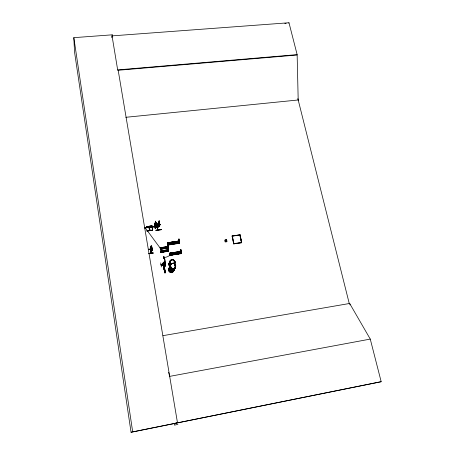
<?xml version="1.0" encoding="UTF-8"?>
<svg xmlns="http://www.w3.org/2000/svg" width="455" height="455" viewBox="0 0 455 455"><rect width="100%" height="100%" fill="white"/><g stroke="black" fill="none" stroke-linecap="round" stroke-linejoin="round"><path stroke-width="0.68" d="M149.03 253.782L153.233 253.145L149.012 253.543M181.164 252.235L181.079 251.746L180.954 252.701L180.897 252.024M178.616 242.043L179.139 241.992L179.463 241.343M149.001 253.628L153.21 252.883L148.99 253.583M151.117 246.963L151.805 251.012M167.628 245.359L167.417 247.776C168.248 247.224 167.804 246.923 168.088 245.78M151.896 250.244L151.981 249.846L151.896 250.244C150.508 259.066 149.496 245.711 151.401 246.559L150.383 249.658L150.451 249.186M167.662 247.105L167.958 246.826L160.24 248.032L160.183 247.73L167.77 246.519L166.991 246.843M168.088 250.273L168.555 250.256L168.492 248.367L168.515 249.994M168.464 250.159L160.786 251.183L168.384 250.182L168.248 249.721L168.549 251.274L161.024 252.44L160.734 250.881L168.327 249.664L167.565 249.778L167.764 251.126M165.358 264.565L161.172 265.117L165.375 264.48M156.145 223.479L155.94 225.635L155.519 224.076L155.718 222.29L155.872 222.813C154.865 218.821 157.003 226.317 155.968 226.675L155.201 223.587L155.593 221.579M155.735 226.681L155.286 222.711M111.811 37.737L112.044 35.877L288.982 22.75L297.138 54.628L298.19 99.975M112.163 36.19L112.22 34.825L73.824 37.663L74.546 52.08L131.051 432.25L381.176 381.705L370.268 339.094L169.681 376.376L168.646 372.298M167.696 247.201L167.838 246.877M178.65 242.066L178.542 241.906M178.764 239.421L178.946 238.972M168.083 244.733L168.009 244.346L179.378 242.93L168.123 244.892L167.764 242.799L168.14 245.052L179.315 243.328L179.048 241.702M179.333 241.81L179.139 241.793M112.044 35.877L117.737 70.303L296.933 55.027M180.703 252.309L180.959 251.99M181.096 252.076C181.608 252.536 180.993 246.24 180.169 251.763L180.425 253.105L181.118 251.968L180.339 253.122L180.078 251.774C180.504 246.803 181.863 251.467 180.971 252.229M164.829 270.697L164.278 267.449L164.397 269.07C163.305 264.446 165.256 275.087 164.505 269.678L164.795 270.759M179.082 241.679L179.077 242.413L179.196 241.446M163.663 262.734L163.038 264.833L163.692 262.643M226.254 241.497L226.402 240.047L225.498 240.246L225.151 240.849L225.526 241.474L226.254 241.497L226.465 240.149M167.929 247.179L168.094 246.07M167.958 247.219L167.98 247.281M168.566 250.131L168.248 249.715M174.851 253.571L174.845 253.196M173.002 243.26L172.837 242.703L172.257 242.748M163.692 251.097L164.244 250.938M164.056 251.427L164.249 250.915M163.772 247.986L163.22 248.151M174.72 261.915L174.077 261.762L173.969 262.239M174.583 262.171L174.299 261.83M174.731 262.012L174.419 262.478M175.283 265.646L174.862 265.811L174.765 265.453M174.845 265.714L174.993 265.271M169.937 262.671L170.324 262.876M170.409 262.723L169.965 262.717M170.813 265.993C170.71 266.812 170.585 265.765 170.989 266.363M162.992 264.486L163.044 264.77L163.715 263.018M164.09 262.996L163.385 264.764M146.425 226.607L151.959 226.277L146.379 226.812L151.981 225.816L146.464 226.829M146.459 226.817L151.959 226.26M147.09 231.004L147.101 230.6L152.579 230.071L151.868 225.834L152.641 230.258L147.09 231.026L152.641 230.258M147.09 231.026L147.101 230.6M149.24 227.392L154.126 226.647M225.526 241.474L226.283 240.047M149.376 228.444L149.507 226.664L149.217 228.916L149.74 226.636L149.217 228.916M149.143 228.473L149.53 226.681M155.434 227.875C154.802 228.535 155.729 227.363 155.428 228.598L154.586 224.349M154.768 225.003L155.638 221.21L154.529 224.639L154.814 224.321M155.638 221.21L154.814 225.043M154.939 226.493L154.387 226.96L154.854 226.897L154.922 226.203L144.65 227.625M154.996 225.14L160.513 224.389L155.018 225.43L160.53 224.679L160.513 224.389M148.279 249.516L152.476 248.885M154.825 226.459L154.837 226.516M156.281 224.776L155.235 228.586L156.281 224.776L155.405 228.564L154.507 224.633M156.048 224.196L155.826 224.975L155.832 222.956L156.173 225.197M155.201 228.626L155.201 227.904M155.923 226.681L156.275 225.521M157.038 225.151L157.902 229.94M150.457 249.232C152.198 238.738 150.292 255.033 152.141 249.966M155.877 230.219L161.434 229.667L155.894 230.509L155.877 230.219L161.383 229.536M168.276 248.419L167.975 250.921L168.504 250.324M150.383 249.658L151.418 245.996M156.969 227.779L156.958 227.187L156.969 227.779L157.828 227.659L157.822 227.068L157.857 227.432M158.05 223.405L158.994 223.064L158.994 223.678L158.118 223.797L158.05 223.405L159.352 223.337L158.118 223.797M156.935 227.415L158.147 223.217M158.204 223.553L156.992 227.745L156.958 227.187M158.613 222.563L159.199 220.834L159.91 224.884C159.244 229.957 158.039 221.921 159.199 220.834M151.265 248.726L151.805 246.781L152.055 248.134L151.492 249.983M159.017 223.382L157.8 227.636L158.994 223.064M151.942 248.515L151.76 246.786M151.833 249.869L150.912 252.912L151.981 249.846M151.026 253.156L152.089 249.971M150.52 249.158L151.157 253.207L150.406 249.585M159.318 226.584L159.819 224.895L159.113 220.846M179.139 241.611L178.468 242.822L178.206 241.491L179.014 239.011L179.242 241.832M168.714 244.289L178.553 242.811L178.292 241.48L178.775 239.717M167.793 246.621L160.228 247.782L160.478 249.289M167.821 247.059L167.69 246.582L167.975 247.992L160.444 249.112L167.98 247.992L160.393 248.817L167.901 247.651L167.992 248.129L160.478 249.283L160.399 248.851M160.985 247.691L161.241 249.01M161.497 247.611L161.752 248.93M160.808 251.24L160.774 250.932L168.35 249.767M225.896 241.582L226.448 240.206L226.516 241.241M162.259 247.492L162.515 248.817M161.531 250.841L161.792 252.167M162.935 247.389L163.197 248.709M162.043 250.762L162.304 252.087M163.698 247.275L163.959 248.595M162.805 250.642L163.066 251.968M164.249 250.421L164.511 251.746M167.662 245.262L167.975 245.256M168.885 242.669L169.277 244.636M161.064 264.639L165.284 263.98L161.059 264.622M167.264 247.981L167.013 246.638M167.901 246.872L167.855 247.179L160.268 248.202L160.211 247.821M169.641 242.549L170.039 244.517M161.44 266.96L160.695 262.865M168.316 248.663L168.265 248.515M164.175 269.963L162.998 263.155L164.141 270.054M163.345 262.717L163.527 262.188L164.989 270.429L164.073 265.504L163.709 266.311L163.902 267.785L164.073 265.504M170.779 242.379L171.177 244.341M163.328 262.234L163.123 263.24M163.516 262.199L163.174 263.638M168.327 249.664L168.532 251.137L161.013 252.337L160.939 251.979L161.024 252.428M163.51 262.592L163.049 263.439M163.834 262.478L164.033 262.922M168.452 250.642L168.458 250.017M163.863 263.252L163.419 264.423M163.681 263.115C164.602 263.314 164.05 261.955 163.385 262.728M164.664 262.12L164.96 263.126L164.841 261.938M172.923 242.054L173.321 244.017M180.078 251.518L169.561 253.207L180.732 251.291M164.403 268.211L164.721 271.078L163.356 262.205M180.942 252.036L181.192 253.623L169.971 255.38L169.522 253.048L169.647 253.736M165.665 266.34L164.972 262.182L165.728 266.323M165.029 271.026L164.994 272.966L164.75 271.538L164.664 271.811L164.983 270.424M172.638 252.644L173.008 254.709L172.638 252.644A24.888 17.011 73.6 0 1 164.403 257.519L163.584 257.82M177.825 241.423L177.859 241.105L178.15 243.112M164.994 272.966L165.165 272.596M173.634 252.525L174.037 254.516M179.691 251.7C179.862 251.251 179.543 254.931 181.226 253.077L169.84 254.709L169.954 255.227L181.175 253.463L181.226 253.077M180.988 252.127L180.976 251.763L180.954 252.701M288.788 23.171L288.982 22.75M174.868 253.543L174.157 253.748M172.189 242.805L172.297 243.465L173.014 243.232M174.123 261.875L174.248 262.33L174.646 262M170.13 262.472L170.193 262.808M178.553 242.811L179.225 241.599M225.123 241.855C223.394 236.754 230.258 242.418 225.208 241.901M232.095 236.008L240.081 234.808L241.685 242.731L233.722 243.891L232.095 236.008L240.081 234.808M233.722 243.891L232.141 235.946M233.898 243.641L232.408 236.134L239.904 235.059L241.469 242.481L233.944 243.579M239.904 235.059L241.469 242.481M226.402 240.047L226.601 240.888M163.254 247.725L163.169 248.1M174.646 265.64L175.351 265.805M175.294 265.913L175.311 265.441M225.259 241.207L226.249 240.2M162.97 263.178L164.585 271.442L163.226 263.917M225.151 240.849L226.232 240.143M225.242 240.496L226.243 240.086M370.268 339.094L349.696 303.519L349.275 303.587L297.849 98.61M131.051 432.25L381.176 381.705M164.21 257.746L164.403 257.519M174.208 252.997L174.834 253.225M174.851 265.214L175.448 265.635M174.913 265.362L175.283 265.555M175.198 265.93L174.896 265.936M170.073 262.489L170.386 262.609M225.498 240.246L226.345 240.03M174.032 423.599L177.541 422.672M177.933 424.316L174.504 425.152L174.231 423.56M162.998 335.659L349.685 303.462L350.043 304.896M181.096 253.071L181.181 253.424L169.948 255.187L181.141 253.355M160.962 252.059L168.458 250.796L168.538 251.137M160.968 252.076L168.56 250.904L160.996 252.269M160.979 252.178L168.583 251.012M180.078 251.672L169.573 253.338M170.306 253.384L180.169 251.763M169.596 253.441L180.157 251.911M169.635 253.6L180.152 251.951M170.352 253.64L180.157 252.064M169.846 254.726L180.351 253.02M169.874 254.794L181.107 253.031M179.702 253.401L169.891 254.971M181.255 253.23L169.96 255.187M167.918 245.217L168.026 245.791M167.576 245.717L167.474 247.765M160.234 247.998L167.724 246.769M152.101 249.431C152.158 250.756 151.919 247.844 151.543 246.673L151.373 248.35L151.811 249.983L151.93 248.481M167.872 246.98L160.262 248.072M160.416 248.908L168.003 247.759M168.191 248.862L168.327 248.51M160.78 251.149L168.282 249.897M160.757 250.972L160.814 251.342L168.43 250.142L168.031 250.91L167.861 250.011M167.69 242.731L178.855 241.019L167.69 242.743L167.753 243.05L178.292 241.48M178.906 241.133L167.696 242.765M178.906 241.286L167.747 243.038M178.235 241.514L167.815 243.391M178.286 241.628L167.798 243.237M168.515 243.283L178.286 241.787M168.521 243.323L178.297 241.832M168.703 244.238L178.479 242.737M168.754 244.506L178.531 243.004M168.06 244.654L179.378 242.93M164.892 271.265L163.464 262.296M165.131 272.636L164.938 271.254M151.401 246.559L151.185 246.206M152.442 248.669L148.245 249.3M161.036 264.469L165.233 263.843M163.669 263.03L164.164 263.013M233.768 243.829L241.73 242.669M156.901 227.392L157.766 227.273M157.026 227.574L157.891 227.454M155.371 228.08L154.837 224.975M146.43 226.63L151.976 225.873M156.241 225.566L156.201 224.992M154.899 226.271L154.33 226.63M144.599 227.813L154.962 226.425M144.639 228.035L154.95 226.55M149.274 227.602L154.865 226.772M155.462 221.232L155.707 221.602M125.847 117.293L298.577 99.941M117.76 69.899L297.138 54.628M284.813 23.444L286.138 23.353M163.481 247.656L163.271 248.225M172.661 243.516L172.308 243.431M174.965 265.202L175.255 265.271M225.862 240.16L226.351 240.257M175.209 265.322L175.26 265.493A2.758 2.673 21.2 0 1 173.895 268.985A2.758 2.673 21.2 0 1 170.25 267.603A2.758 2.673 21.2 0 1 171.586 264.065M145.145 227.767L163.055 251.99M173.958 253.333L174.055 253.697M174.583 261.864L174.515 262.41L173.969 262.12M179.003 241.98L179.077 242.413M178.929 239.029L179.372 241.065M168.117 244.853L179.298 243.169L179.225 242.782M155.547 221.585L155.718 221.932M151.367 245.95L151.538 246.32M164.539 271.419L164.716 271.806M164.465 268.04L164.21 267.119L165.04 272.96M167.94 245.342L168.014 245.672M167.929 247.742L167.992 248.123M168.487 250.887L168.543 251.268M167.793 247.145L167.832 247.509M164.022 265.51L164.3 266.784M240.035 234.877L241.685 242.731M151.663 247.344L152.061 249.448M151.458 248.049L151.686 249.312M158.926 223.286L158.994 223.678M159.051 224.56L159.404 226.573M158.112 223.183L158.181 223.576M164.727 261.961L164.977 263.326A3.071 0.409 81.9 0 0 164.755 259.612A3.071 0.409 81.9 0 0 163.948 257.433L164.05 258.019L163.755 256.33L163.857 256.91A3.68 0.489 81.9 0 1 164.824 259.515A3.68 0.489 81.9 0 1 165.091 263.968L165.193 264.548L164.875 262.74M155.985 222.33L156.048 224.087L155.934 222.341M151.981 225.816L152.698 230.054M112.22 34.825L112.453 36.212M118.181 70.263L177.473 422.689M73.824 37.663L132.661 431.704M165.387 264.73L161.184 265.345M226.448 240.092L226.499 240.536M170.835 264.463A2.673 2.588 20.5 0 1 170.193 260.834A2.673 2.588 20.5 0 1 173.895 260.283A2.673 2.588 20.5 0 1 174.544 263.911A2.684 2.593 20.5 0 0 173.901 260.271A2.684 2.593 20.5 0 0 170.181 260.829A2.684 2.593 20.5 0 0 170.83 264.474A2.696 2.605 20.5 0 1 170.193 260.783A2.696 2.605 20.5 0 1 173.929 260.226A2.696 2.605 20.5 0 1 174.583 263.883A2.673 2.588 20.5 0 0 174.771 263.246M171.478 264.742A2.69 2.605 20.5 0 1 169.971 261.147A2.69 2.605 20.5 0 1 173.736 260.072A2.69 2.605 20.5 0 1 174.589 263.854M170.585 265.055A2.673 2.588 20.5 0 1 170.409 260.931M170.358 261.062A2.673 2.588 20.5 0 0 170.528 265.185A2.713 2.628 20.5 0 1 170.346 260.982M174.709 263.377A2.673 2.588 20.5 0 1 174.561 264.036M174.771 263.337A2.713 2.628 20.5 0 1 174.618 264.002M170.215 265.902A2.702 2.622 20.4 0 1 170.039 261.727A2.662 2.576 20.4 0 0 170.255 265.822M170.204 265.953A2.662 2.576 20.4 0 1 170.033 261.841M169.317 262.939A2.645 2.565 20.3 0 0 169.954 266.539A2.639 2.559 20.3 0 1 169.323 262.939M175.021 266.977A2.707 2.628 21.1 0 1 171.774 269.94A2.707 2.628 21.1 0 1 170.164 265.817M175.078 266.926A2.747 2.662 21.1 0 1 173.315 269.866A2.747 2.662 21.1 0 1 170.011 268.621A2.747 2.662 21.1 0 1 170.636 265.248M174.771 268.262A2.69 2.611 21 0 1 170.858 270.276A2.69 2.611 21 0 1 170.386 265.93M174.828 264.884A2.758 2.673 21.2 0 1 174.293 268.797A2.758 2.673 21.2 0 1 170.341 267.853A2.758 2.673 21.2 0 1 171.569 264.105M175.078 266.846A2.707 2.628 21.1 0 1 171.831 269.815A2.707 2.628 21.1 0 1 170.215 265.686A2.747 2.662 21.1 0 0 171.802 269.895A2.747 2.662 21.1 0 0 175.095 266.886M175.402 266.897A2.719 2.639 21.2 0 1 172.934 269.252A2.719 2.639 21.2 0 1 170.085 267.239A2.719 2.639 21.2 0 1 171.569 264.184M174.783 264.952A2.719 2.639 21.2 0 1 175.368 266.209M174.839 264.821A2.719 2.639 21.2 0 1 174.498 268.547A2.719 2.639 21.2 0 1 170.682 268.137A2.719 2.639 21.2 0 1 171.029 264.412M174.094 269.013A2.673 2.599 20.9 0 1 170.887 271.948A2.667 2.593 20.9 0 1 169.3 267.87A2.673 2.599 20.9 0 0 170.887 271.948A2.667 2.593 20.9 0 0 174.089 269.013A2.713 2.633 20.9 0 1 172.371 271.959A2.713 2.633 20.9 0 1 169.106 270.725A2.713 2.633 20.9 0 1 169.721 267.392M173.77 269.724A2.656 2.582 20.8 0 1 172.058 272.579A2.656 2.582 20.8 0 1 168.862 271.368A2.656 2.582 20.8 0 1 169.465 268.097M174.748 268.336A2.702 2.622 21 0 1 170.824 270.361A2.702 2.622 21 0 1 170.346 265.999M174.47 269.03A2.724 2.645 21 0 1 170.506 271.072A2.724 2.645 21 0 1 170.028 266.67M174.47 268.945A2.684 2.611 21 0 1 170.557 270.958A2.684 2.611 21 0 1 170.09 266.613M149.126 226.465L149.712 230.435L149.126 226.465M149.359 226.436L149.945 230.401L149.359 226.436M156.827 225.117L157.657 230.054L156.827 225.117M163.493 250.512L163.737 251.888L163.493 250.512M171.802 242.185L172.172 244.233L171.802 242.185M170.733 252.946L171.103 255.005L170.733 252.946M171.495 252.826L171.865 254.885L171.495 252.826M174.788 252.309L175.158 254.373L174.788 252.309M163.652 258.628L164.682 258.508L163.652 258.628M170.585 266.897A2.73 2.645 21.2 0 0 175.277 267.398A2.73 2.645 21.2 0 0 173.287 263.183A2.73 2.645 21.2 0 0 170.585 266.897M170.562 266.966A2.724 2.639 21.2 0 0 175.238 267.46A2.724 2.639 21.2 0 0 173.258 263.257A2.724 2.639 21.2 0 0 170.562 266.966M172.32 272.005A2.667 2.593 20.9 0 0 174.032 269.138A2.673 2.599 20.9 0 1 172.32 272.005A2.673 2.599 20.9 0 1 169.106 270.793A2.673 2.599 20.9 0 1 169.709 267.5A2.667 2.593 20.9 0 0 169.106 270.788A2.667 2.593 20.9 0 0 172.32 272.005"/></g></svg>
